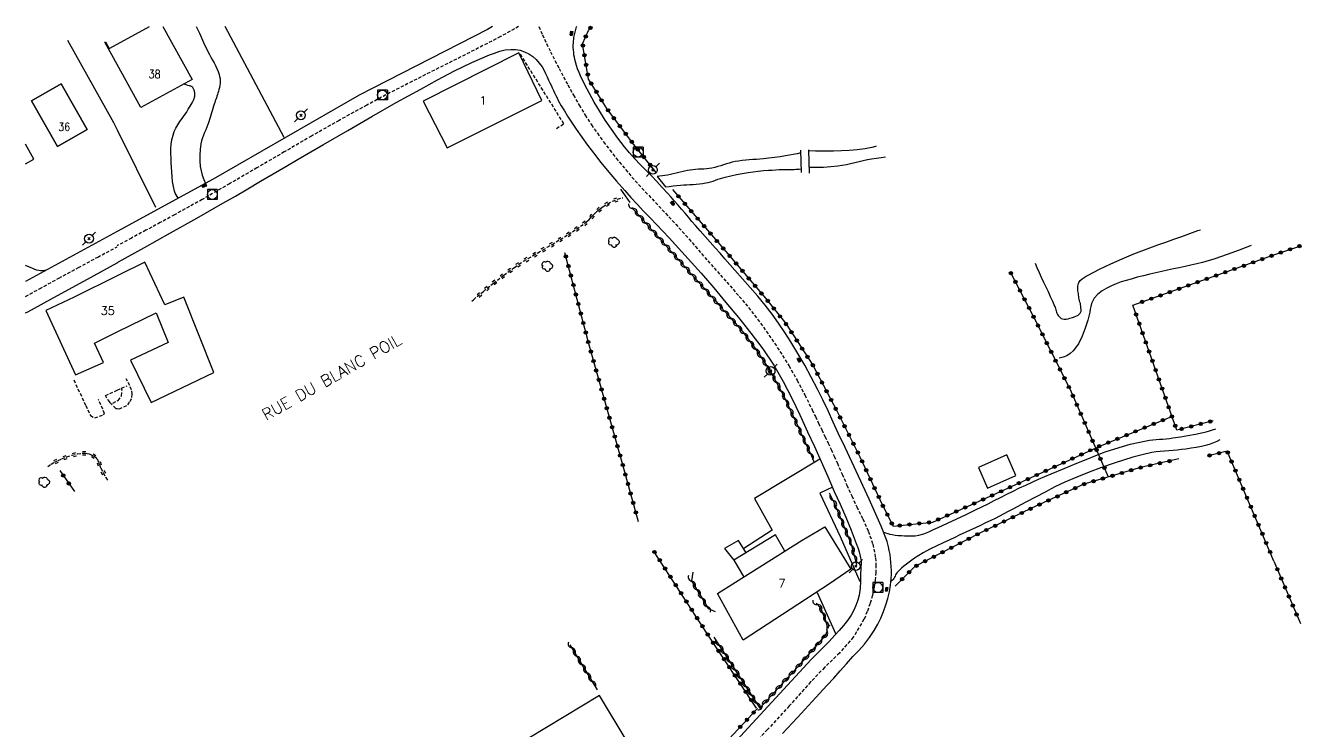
# Model space of a CAD drawing. Header units: millimetres. Extents: x 183999 to 184962, y 153000 to 154000.
# Drawn here: x 184000 to 184194.9, y 153892.5 to 154000.2 of the extents above; entities that cross this region are included whole.
import ezdxf
from ezdxf.enums import TextEntityAlignment as Align

# ---------------------------------------------------------------- set-up
doc = ezdxf.new("R2010")
doc.units = ezdxf.units.MM
doc.linetypes.add('DASHED', pattern=[0.75, 0.5, -0.25])
doc.layers.get('0').update_dxf_attribs({"linetype": 'CONTINUOUS'})
for name, color, linetype in [('W0001', 6, 'DASHED'), ('W0008', 7, 'CONTINUOUS'), ('W0017', 7, 'CONTINUOUS'), ('W0071', 7, 'CONTINUOUS'), ('W0101', 7, 'CONTINUOUS'), ('W0104', 1, 'CONTINUOUS'), ('W0112', 1, 'DASHED'), ('W0120', 7, 'CONTINUOUS'), ('W0220', 5, 'DASHED'), ('W0300', 7, 'CONTINUOUS'), ('W0310', 3, 'CONTINUOUS'), ('W0322', 7, 'CONTINUOUS'), ('W0323', 7, 'CONTINUOUS'), ('W0330', 7, 'CONTINUOUS'), ('W0401', 7, 'CONTINUOUS'), ('W0420', 7, 'CONTINUOUS'), ('W0473', 7, 'CONTINUOUS'), ('W0510', 5, 'CONTINUOUS'), ('W0515', 5, 'CONTINUOUS'), ('W0989', 7, 'CONTINUOUS'), ('W0991', 7, 'CONTINUOUS')]:
    doc.layers.add(name, color=color, linetype=linetype)
doc.styles.get("Standard").update_dxf_attribs({"font": 'romans.shx', "width": 0.85})

# ---------------------------------------------------------------- blocks, each defined once
blk = doc.blocks.new('T473')
for p, q in [((-0.166667, 0.166667), (0.166667, -0.166667)), ((-0.166667, -0.166667), (0.166667, 0.166667)), ((0.500001, 0.500001), (1.000002, 1.000002)), ((-1.000002, -1.000002), (-0.500001, -0.500001))]:
    blk.add_line(p, q)
blk.add_ellipse((0, 0), major_axis=(0.471405, 0.471405), ratio=1, start_param=5.4977871438, end_param=11.780972451)
blk = doc.blocks.new('T300')
for p, q in [((-0.8, 0.51), (-0.86, 0.34)), ((-0.86, 0.34), (-0.86, 0.17)), ((-0.86, 0.17), (-0.74, 0.06)), ((-0.69, 0.63), (-0.8, 0.51)), ((-0.8, -0.06), (-0.74, 0.06)), ((-0.74, 0.06), (-0.69, 0.11)), ((-0.57, 0.69), (-0.69, 0.63)), ((-0.46, 0.69), (-0.57, 0.69)), ((-0.29, 0.63), (-0.46, 0.69)), ((-0.29, 0.63), (-0.17, 0.74)), ((-0.23, 0.57), (-0.29, 0.63)), ((-0.17, 0.74), (-0.06, 0.8)), ((-0.06, 0.8), (0.06, 0.8)), ((0.06, 0.8), (0.23, 0.74)), ((0.23, 0.74), (0.34, 0.63)), ((0.34, 0.63), (0.4, 0.51)), ((0.46, 0.46), (0.34, 0.46)), ((0.4, 0.51), (0.4, 0.46)), ((0.57, 0.4), (0.46, 0.46)), ((0.57, 0.4), (0.69, 0.29)), ((0.69, 0.29), (0.74, 0.17)), ((0.74, 0.06), (0.69, -0.17)), ((0.74, 0.17), (0.74, 0.06)), ((-0.8, -0.17), (-0.8, -0.06)), ((-0.8, -0.23), (-0.8, -0.17)), ((-0.74, -0.34), (-0.8, -0.23)), ((-0.69, -0.4), (-0.74, -0.34)), ((-0.51, -0.46), (-0.69, -0.4)), ((-0.4, -0.46), (-0.51, -0.46)), ((-0.4, -0.46), (-0.34, -0.46)), ((-0.34, -0.46), (-0.34, -0.4)), ((-0.34, -0.51), (-0.34, -0.46)), ((-0.29, -0.63), (-0.34, -0.51)), ((-0.17, -0.74), (-0.29, -0.63)), ((-0.06, -0.8), (-0.17, -0.74)), ((0.06, -0.8), (-0.06, -0.8)), ((0.17, -0.74), (0.06, -0.8)), ((0.23, -0.69), (0.17, -0.74)), ((0.29, -0.46), (0.23, -0.46)), ((0.29, -0.63), (0.23, -0.69)), ((0.46, -0.4), (0.29, -0.46)), ((0.34, -0.51), (0.29, -0.63)), ((0.34, -0.51), (0.34, -0.46)), ((0.57, -0.34), (0.46, -0.4)), ((0.63, -0.29), (0.57, -0.34)), ((0.69, -0.17), (0.63, -0.29))]:
    blk.add_line(p, q)
blk = doc.blocks.new('T420')
for p, q in [((0.75, 0.75), (-0.75, 0.75)), ((-0.75, 0.75), (-0.75, -0.75)), ((0.75, 0.75), (0.75, -0.75)), ((0.75, -0.75), (-0.75, -0.75))]:
    blk.add_line(p, q)
blk.add_ellipse((0, 0), major_axis=(-0.53, 0.53), ratio=1, start_param=3.926991, end_param=10.210176)
blk = doc.blocks.new('T401')
for p, q in [((-0.3, 0.3), (0, 0.3)), ((-0.3, -0.25), (-0.3, 0.3)), ((-0.3, 0.15), (0, 0.15)), ((-0.3, 0), (0, 0)), ((0, 0.3), (0, -0.25)), ((-0.3, -0.15), (0, -0.15)), ((-0.3, -0.25), (-0.3, -0.3)), ((-0.3, -0.3), (0, -0.3)), ((0, -0.3), (0, -0.25))]:
    blk.add_line(p, q)
blk = doc.blocks.new('t220o')
at = {"color": 0, "linetype": 'Continuous'}
for p, q in [((-0.25, 0.25), (0.25, 0.25)), ((-0.25, -0.25), (0.25, -0.25))]:
    blk.add_line(p, q, dxfattribs=at)
blk = doc.blocks.new('t323o')
at = {"color": 0, "linetype": 'Continuous'}
for radius in [0.25, 0.15]:
    blk.add_circle((0, 0), radius, dxfattribs=at)
blk = doc.blocks.new('t322o')
at = {"color": 0, "linetype": 'Continuous'}
for radius in [0.25, 0.15]:
    blk.add_circle((0, 0), radius, dxfattribs=at)
blk = doc.blocks.new('t310o')
at = {"color": 0, "linetype": 'Continuous'}
for centre, start, end in [((-0.5, 0.38), 216.8699, 323.1304), ((0.5, -0.37), 36.8699, 143.1303)]:
    blk.add_arc(centre, 0.625, start, end, dxfattribs=at)

msp = doc.modelspace()

# ---------------------------------------------------------------- linework, layer by layer
at = {"layer": 'W0001'}
for points in [[(184075.32, 154000), (184072.54, 153998.46), (184067.17, 153995.7), (184061.76, 153993), (184056.38, 153990.26), (184052.11, 153988), (184047.89, 153985.67), (184043.69, 153983.29), (184039.52, 153980.86), (184035.35, 153978.43), (184031.18, 153976.01), (184026.99, 153973.61), (184022.77, 153971.27), (184020.59, 153970.07), (184018.39, 153968.89), (184016.2, 153967.71), (184014, 153966.54)], [(184078.41, 154000), (184078.94, 153998.75), (184080.18, 153996.16), (184081.49, 153993.61), (184082.83, 153991.09), (184083.68, 153989.53), (184084.56, 153988), (184085.48, 153986.48), (184086.44, 153985), (184087.35, 153983.7), (184088.27, 153982.41), (184089.23, 153981.15), (184090.21, 153979.9), (184091.65, 153978.16), (184093.14, 153976.45), (184094.67, 153974.78), (184096.22, 153973.13), (184097.77, 153971.49), (184099.31, 153969.83), (184100.83, 153968.15), (184102.31, 153966.44), (184103.25, 153965.33), (184104.21, 153964.24), (184105.17, 153963.15), (184106.14, 153962.07), (184107.11, 153960.98), (184108.07, 153959.89), (184109.02, 153958.79), (184109.95, 153957.68), (184111.36, 153955.92), (184112.7, 153954.12), (184113.99, 153952.27), (184115.24, 153950.41), (184116.59, 153948.24), (184117.85, 153946.02), (184119.04, 153943.76), (184120.16, 153941.47), (184120.64, 153940.46), (184121.13, 153939.45), (184121.62, 153938.44), (184122.11, 153937.43), (184122.59, 153936.42), (184123.07, 153935.41), (184123.54, 153934.39), (184124, 153933.36), (184124.73, 153931.69), (184125.45, 153930.01), (184126.19, 153928.34), (184126.97, 153926.69), (184127.88, 153924.84), (184128.73, 153922.95), (184129.42, 153920.97), (184129.82, 153918.9), (184129.9, 153917.79), (184129.89, 153916.67), (184129.8, 153915.55), (184129.64, 153914.44), (184129.37, 153913.17), (184129, 153911.93), (184128.57, 153910.7), (184128.07, 153909.51), (184126.43, 153906.77), (184124.32, 153904.36), (184122.06, 153902.16), (184119.92, 153899.94), (184116.65, 153896.28), (184113.34, 153892.67), (184109.99, 153889.08)], [(184000, 153958.81), (184002.15, 153959.98), (184005.11, 153961.59), (184008.07, 153963.2), (184011.03, 153964.79), (184014, 153966.38)]]:
    msp.add_lwpolyline(points, dxfattribs=at)
at = {"layer": 'W0008'}
for points in [[(184071.35, 154000), (184070.55, 153999.56), (184050.95, 153989.52), (184028.67, 153976.69), (184014, 153968.73)], [(184126.39, 153903.83), (184127.3, 153904.75), (184128.14, 153905.72), (184128.92, 153906.74), (184129.63, 153907.81), (184130.16, 153908.74), (184130.64, 153909.7), (184131.05, 153910.69), (184131.41, 153911.7), (184131.71, 153912.69), (184131.95, 153913.7), (184132.13, 153914.72), (184132.23, 153915.76), (184132.26, 153916.36), (184132.26, 153916.97), (184132.24, 153917.58), (184132.19, 153918.18), (184132.13, 153918.79), (184132.05, 153919.39), (184131.94, 153919.99), (184131.82, 153920.58), (184131.6, 153921.39), (184131.31, 153922.17), (184130.99, 153922.94), (184130.67, 153923.71), (184130.09, 153925.09), (184129.48, 153926.46), (184128.86, 153927.83), (184128.23, 153929.19), (184127.22, 153931.38), (184126.2, 153933.57), (184125.17, 153935.75), (184124.15, 153937.93), (184123.36, 153939.62), (184122.59, 153941.31), (184121.8, 153942.99), (184120.97, 153944.65), (184120, 153946.49), (184119.02, 153948.31), (184117.99, 153950.11), (184116.91, 153951.89), (184115.98, 153953.31), (184115.02, 153954.72), (184114.02, 153956.1), (184112.99, 153957.45), (184111.86, 153958.83), (184110.69, 153960.17), (184109.51, 153961.49), (184108.33, 153962.82), (184107.58, 153963.68), (184106.83, 153964.53), (184106.08, 153965.38), (184105.33, 153966.24), (184104.57, 153967.09), (184103.82, 153967.94), (184103.07, 153968.79), (184102.33, 153969.65), (184101.79, 153970.26), (184101.26, 153970.88), (184100.74, 153971.49), (184100.21, 153972.11), (184099.68, 153972.73), (184099.15, 153973.34), (184098.61, 153973.95), (184098.08, 153974.56), (184097.26, 153975.45), (184096.43, 153976.33), (184095.59, 153977.2), (184094.74, 153978.06), (184093.9, 153978.94), (184093.08, 153979.82), (184092.27, 153980.73), (184091.5, 153981.66), (184090.47, 153982.98), (184089.49, 153984.34), (184088.56, 153985.73), (184087.66, 153987.14), (184086.88, 153988.44), (184086.14, 153989.77), (184085.43, 153991.11), (184084.78, 153992.48), (184084.55, 153993.01), (184084.33, 153993.53), (184084.14, 153994.07), (184083.99, 153994.62), (184083.91, 153994.98), (184083.84, 153995.34), (184083.77, 153995.7), (184083.73, 153996.06), (184083.69, 153996.43), (184083.67, 153996.79), (184083.67, 153997.16), (184083.68, 153997.53), (184083.77, 153998.35), (184083.93, 153999.15), (184084.16, 153999.95), (184084.19, 154000)], [(184014, 153963.95), (184014.05, 153963.98), (184014.1, 153964), (184014.14, 153964.03), (184014.19, 153964.06), (184018.19, 153966.28), (184022.17, 153968.51), (184026.15, 153970.76), (184030.12, 153973.02), (184032.05, 153974.13), (184033.98, 153975.25), (184035.9, 153976.37), (184037.83, 153977.5), (184039.75, 153978.62), (184041.67, 153979.75), (184043.6, 153980.87), (184045.53, 153981.98), (184049.22, 153984.13), (184052.92, 153986.28), (184056.63, 153988.4), (184060.38, 153990.46), (184062.95, 153991.84), (184065.53, 153993.23), (184068.15, 153994.53), (184070.86, 153995.66), (184071.64, 153995.96), (184072.44, 153996.23), (184073.27, 153996.43), (184074.12, 153996.51), (184074.83, 153996.48), (184075.54, 153996.37), (184076.23, 153996.16), (184076.89, 153995.86), (184077.48, 153995.45), (184078, 153994.96), (184078.46, 153994.42), (184078.89, 153993.86), (184079.19, 153993.37), (184079.44, 153992.85), (184079.67, 153992.32), (184079.9, 153991.8), (184080.09, 153991.42), (184080.27, 153991.03), (184080.45, 153990.64), (184080.62, 153990.26), (184080.81, 153989.87), (184080.99, 153989.49), (184081.18, 153989.11), (184081.38, 153988.73), (184081.83, 153987.92), (184082.31, 153987.12), (184082.8, 153986.33), (184083.3, 153985.55), (184084.12, 153984.31), (184084.97, 153983.09), (184085.83, 153981.88), (184086.73, 153980.7), (184087.89, 153979.23), (184089.08, 153977.79), (184090.29, 153976.37), (184091.52, 153974.97), (184092.47, 153973.91), (184093.44, 153972.87), (184094.41, 153971.84), (184095.39, 153970.82), (184096.37, 153969.79), (184097.35, 153968.77), (184098.32, 153967.73), (184099.28, 153966.69), (184101.24, 153964.52), (184103.19, 153962.34), (184105.11, 153960.13), (184106.99, 153957.89), (184108.9, 153955.56), (184110.79, 153953.21), (184112.62, 153950.8), (184114.3, 153948.3), (184115.74, 153945.83), (184117.03, 153943.29), (184118.25, 153940.72), (184119.46, 153938.15), (184120.52, 153935.89), (184121.54, 153933.61), (184122.55, 153931.32), (184123.54, 153929.02), (184124.41, 153927.06), (184125.29, 153925.1), (184126.13, 153923.12), (184126.89, 153921.1), (184127.11, 153920.45), (184127.33, 153919.8), (184127.51, 153919.13), (184127.63, 153918.44), (184127.64, 153918.17), (184127.62, 153917.89), (184127.59, 153917.62), (184127.57, 153917.35), (184127.54, 153916.32), (184127.54, 153915.28), (184127.48, 153914.24), (184127.33, 153913.21), (184127.12, 153912.41), (184126.84, 153911.64), (184126.51, 153910.89), (184126.12, 153910.16), (184125.56, 153909.33), (184124.93, 153908.55), (184124.27, 153907.8), (184123.6, 153907.07), (184122.73, 153906.12), (184121.83, 153905.19), (184120.92, 153904.28), (184119.98, 153903.39)], [(184014, 153968.73), (184000, 153961.1)], [(184000, 153956.29), (184000.33, 153956.47), (184004.9, 153958.94), (184009.45, 153961.44), (184014, 153963.95)], [(184115.63, 153892.06), (184117.91, 153894.52), (184120.18, 153896.98), (184122.45, 153899.45), (184123.44, 153900.54), (184124.43, 153901.63), (184125.41, 153902.73), (184126.39, 153903.83)], [(184119.98, 153903.39), (184105.59, 153887.77)]]:
    msp.add_lwpolyline(points, dxfattribs=at)
at = {"layer": 'W0017'}
for points in [[(184026.09, 154000), (184026.56, 153998.99), (184027.21, 153997.59), (184027.87, 153996.18), (184028.09, 153995.75), (184028.32, 153995.32), (184028.55, 153994.89), (184028.79, 153994.47), (184029.01, 153994.04), (184029.23, 153993.59), (184029.41, 153993.14), (184029.57, 153992.68), (184029.65, 153992.35), (184029.71, 153992.02), (184029.74, 153991.69), (184029.74, 153991.36), (184029.7, 153991.04), (184029.63, 153990.72), (184029.55, 153990.41), (184029.46, 153990.1), (184029.39, 153989.85), (184029.32, 153989.61), (184029.24, 153989.36), (184029.16, 153989.12), (184029.07, 153988.88), (184028.99, 153988.64), (184028.91, 153988.4), (184028.83, 153988.15), (184028.73, 153987.82), (184028.63, 153987.48), (184028.53, 153987.14), (184028.43, 153986.81), (184028.33, 153986.47), (184028.22, 153986.14), (184028.12, 153985.8), (184028.01, 153985.47), (184027.86, 153985.05), (184027.7, 153984.64), (184027.52, 153984.23), (184027.35, 153983.82), (184027.19, 153983.41), (184027.03, 153982.99), (184026.9, 153982.56), (184026.8, 153982.12), (184026.67, 153981.25), (184026.6, 153980.37), (184026.61, 153979.49), (184026.69, 153978.61), (184026.81, 153977.95), (184026.99, 153977.3), (184027.22, 153976.67), (184027.5, 153976.06)], [(184023.34, 153973.8), (184023.17, 153974.05), (184023.01, 153974.31), (184022.88, 153974.58), (184022.77, 153974.86), (184022.58, 153975.59), (184022.47, 153976.33), (184022.41, 153977.07), (184022.36, 153977.82), (184022.32, 153978.51), (184022.27, 153979.21), (184022.23, 153979.9), (184022.21, 153980.6), (184022.21, 153981.31), (184022.26, 153982.02), (184022.36, 153982.72), (184022.53, 153983.41), (184022.72, 153983.96), (184022.97, 153984.49), (184023.27, 153984.99), (184023.59, 153985.48), (184023.92, 153985.94), (184024.25, 153986.41), (184024.57, 153986.89), (184024.86, 153987.39), (184025.13, 153987.86), (184025.43, 153988.33), (184025.69, 153988.84), (184025.84, 153989.39), (184025.86, 153989.52), (184025.86, 153989.65), (184025.86, 153989.78), (184025.84, 153989.9), (184025.82, 153990.03), (184025.79, 153990.16), (184025.75, 153990.28), (184025.71, 153990.4), (184025.66, 153990.51), (184025.61, 153990.61), (184025.54, 153990.7), (184025.46, 153990.78), (184025.36, 153990.85), (184025.26, 153990.89), (184025.15, 153990.92), (184025.05, 153990.95), (184024.81, 153991.02), (184024.56, 153991.08), (184024.32, 153991.14), (184024.07, 153991.18)], [(184000, 153963.58), (184000.06, 153963.54), (184000.43, 153963.39), (184000.79, 153963.23), (184001.09, 153963.1), (184001.39, 153962.97), (184001.7, 153962.87), (184002.02, 153962.8), (184002.31, 153962.77), (184002.6, 153962.77), (184002.88, 153962.8), (184003.17, 153962.85)], [(184121.35, 153933.93), (184111.34, 153927.96), (184114.06, 153923.13), (184109.7, 153920.33)], [(184123.26, 153929.66), (184121.35, 153928.75), (184124.45, 153922.14), (184127.45, 153915.29)], [(184123.78, 153907.29), (184120.97, 153913.56)]]:
    msp.add_lwpolyline(points, dxfattribs=at)
at = {"layer": 'W0071'}
for points in [[(184131.04, 153922.83), (184131.36, 153922.71), (184131.69, 153922.61), (184132.03, 153922.52), (184132.37, 153922.45), (184132.84, 153922.37), (184133.31, 153922.31), (184133.79, 153922.28), (184134.26, 153922.25), (184134.81, 153922.24), (184135.36, 153922.23), (184135.91, 153922.25), (184136.45, 153922.34), (184137.23, 153922.56), (184137.97, 153922.87), (184138.69, 153923.21), (184139.42, 153923.54), (184140.84, 153924.18), (184142.26, 153924.85), (184143.68, 153925.52), (184145.09, 153926.2), (184146.05, 153926.67), (184147.02, 153927.15), (184147.97, 153927.64), (184148.93, 153928.12), (184149.89, 153928.61), (184150.85, 153929.09), (184151.82, 153929.56), (184152.79, 153930.01), (184154.73, 153930.88), (184156.68, 153931.71), (184158.64, 153932.53), (184160.6, 153933.33), (184162.03, 153933.91), (184163.46, 153934.49), (184164.9, 153935.05), (184166.36, 153935.55), (184167.55, 153935.91), (184168.75, 153936.23), (184169.97, 153936.51), (184171.19, 153936.76), (184171.69, 153936.84), (184172.19, 153936.9), (184172.7, 153936.95), (184173.2, 153936.99), (184173.7, 153937.03), (184174.21, 153937.08), (184174.71, 153937.13), (184175.22, 153937.19), (184176.39, 153937.37), (184177.55, 153937.55), (184178.72, 153937.76), (184179.88, 153938.02), (184180.36, 153938.14), (184180.84, 153938.28), (184181.32, 153938.43), (184181.79, 153938.59)], [(184182.43, 153936.89), (184181.94, 153936.65), (184181.45, 153936.43), (184180.94, 153936.24), (184180.42, 153936.07), (184179.63, 153935.87), (184178.83, 153935.72), (184178.02, 153935.61), (184177.22, 153935.49), (184176.57, 153935.41), (184175.92, 153935.35), (184175.27, 153935.3), (184174.63, 153935.25), (184173.98, 153935.2), (184173.33, 153935.14), (184172.68, 153935.05), (184172.04, 153934.95), (184170.57, 153934.63), (184169.13, 153934.25), (184167.7, 153933.82), (184166.28, 153933.36), (184164.37, 153932.69), (184162.47, 153931.99), (184160.6, 153931.23), (184158.74, 153930.42), (184157.23, 153929.71), (184155.75, 153928.94), (184154.27, 153928.16), (184152.79, 153927.38), (184152.12, 153927.03), (184151.45, 153926.68), (184150.78, 153926.32), (184150.11, 153925.97), (184149.44, 153925.62), (184148.77, 153925.27), (184148.1, 153924.92), (184147.42, 153924.58), (184146.64, 153924.21), (184145.86, 153923.83), (184145.08, 153923.47), (184144.3, 153923.11), (184143.51, 153922.75), (184142.73, 153922.39), (184141.95, 153922.02), (184141.17, 153921.65), (184140.15, 153921.17), (184139.12, 153920.69), (184138.11, 153920.19), (184137.11, 153919.65), (184136.45, 153919.25), (184135.79, 153918.83), (184135.16, 153918.39), (184134.54, 153917.92), (184134.15, 153917.62), (184133.78, 153917.3), (184133.42, 153916.96), (184133.08, 153916.61), (184132.97, 153916.45), (184132.89, 153916.28), (184132.82, 153916.11), (184132.74, 153915.94), (184132.65, 153915.76), (184132.54, 153915.59), (184132.39, 153915.45), (184132.2, 153915.34)]]:
    msp.add_lwpolyline(points, dxfattribs=at)
at = {"layer": 'W0101'}
for points in [[(184020.99, 154000), (184025.43, 153991.93), (184017.63, 153987.63), (184014, 153994.21)], [(184014, 153997.29), (184018.92, 154000)], [(184012.14, 153997.6), (184012.23, 153997.65), (184012.8, 153996.63), (184014, 153997.29)], [(184014, 153994.21), (184012.14, 153997.6)], [(184060.74, 153988.62), (184064.39, 153981.46), (184078.86, 153988.73), (184075.35, 153995.97)], [(184075.35, 153995.97), (184060.74, 153988.62)], [(184000, 153979.05), (184001.25, 153979.74), (184000, 153982.02)], [(184018.2, 153964.03), (184014, 153961.96)], [(184014, 153953.37), (184019.95, 153956.27), (184021.81, 153951.78), (184016.03, 153949.06), (184019.18, 153942.59), (184028.78, 153947.2), (184024.17, 153958.68), (184021.27, 153957.51), (184018.2, 153964.03)], [(184014, 153961.96), (184007.42, 153958.71), (184003.09, 153956.63)], [(184007.42, 153958.71), (184007.42, 153958.71)], [(184003.09, 153956.63), (184007.61, 153946.81), (184011.89, 153948.73), (184010.52, 153951.67), (184014, 153953.37)]]:
    msp.add_lwpolyline(points, dxfattribs=at)
for points in [[(184004.91, 153981.68), (184000.91, 153988.68), (184005.43, 153991.27), (184009.44, 153984.26), (184004.91, 153981.68)], [(184004.91, 153981.68), (184009.44, 153984.26), (184005.43, 153991.27), (184000.91, 153988.68), (184004.91, 153981.68)], [(184105.7, 153913.43), (184118.64, 153921.57), (184122.09, 153923.65), (184126.07, 153917.15), (184122.8, 153914.91), (184109.62, 153906.33)], [(184087.66, 153897.86), (184076.89, 153891.36), (184080.96, 153884.61), (184091.73, 153891.1)]]:
    msp.add_lwpolyline(points, close=True, dxfattribs=at)
at = {"layer": 'W0104'}
msp.add_lwpolyline([(184146.95, 153929.52), (184151.28, 153931.44), (184149.88, 153934.6), (184145.55, 153932.68), (184146.95, 153929.52)], close=True, dxfattribs=at)
for points in [[(184110.05, 153919.66), (184108.88, 153921.54), (184106.77, 153920.33), (184108.19, 153918.53)], [(184115.97, 153919.89), (184114.55, 153922.42), (184108.19, 153918.53), (184109.67, 153916.06)]]:
    msp.add_lwpolyline(points, dxfattribs=at)
at = {"layer": 'W0112'}
for points in [[(184081.11, 153984.45), (184082.23, 153985.17), (184075.46, 153995.97)], [(184007.37, 153946.05), (184009.2, 153942.15), (184009.92, 153940.62), (184010.57, 153940.24), (184011.92, 153940.73), (184012.06, 153940.92), (184011.81, 153941.58), (184011.12, 153943.06)], [(184014, 153941.67), (184014.33, 153941.63), (184015.62, 153942.24), (184015.98, 153942.76), (184016.22, 153943.36), (184016.3, 153943.91), (184016.19, 153944.54), (184015.92, 153945.22), (184015.37, 153946.21)], [(184014, 153944.47), (184015.54, 153945.17)], [(184014, 153942.84), (184014.17, 153942.92), (184014.66, 153943.63), (184014.74, 153944.51), (184014.66, 153944.73)], [(184012.16, 153943.74), (184012.55, 153943), (184012.9, 153942.59), (184013.81, 153941.69), (184014, 153941.67)], [(184012.22, 153943.66), (184014, 153944.47)], [(184013.34, 153942.51), (184014, 153942.84)]]:
    msp.add_lwpolyline(points, dxfattribs=at)
at = {"layer": 'W0120'}
for points in [[(184118.5, 153977.74), (184118.42, 153981.11)], [(184119.62, 153981.19), (184119.68, 153977.6)], [(184096.46, 153977.11), (184097.75, 153975.52)], [(184090.87, 153975.19), (184092.32, 153973.13)]]:
    msp.add_lwpolyline(points, dxfattribs=at)
at = {"layer": 'W0220'}
for points in [[(184068.18, 153958.1), (184068.41, 153958.29), (184069.93, 153959.57), (184071.48, 153960.83), (184073.05, 153962.06), (184074.67, 153963.23), (184075.36, 153963.71), (184076.07, 153964.16), (184076.8, 153964.6), (184077.52, 153965.03), (184078.25, 153965.45), (184078.98, 153965.87), (184079.7, 153966.3), (184080.42, 153966.74), (184081.67, 153967.51), (184082.93, 153968.27), (184084.16, 153969.07), (184085.36, 153969.92), (184085.73, 153970.23), (184086.08, 153970.56), (184086.42, 153970.9), (184086.75, 153971.25), (184087.09, 153971.6), (184087.44, 153971.93), (184087.81, 153972.24), (184088.21, 153972.53), (184088.92, 153972.95), (184089.66, 153973.32), (184090.43, 153973.63), (184091.22, 153973.87)], [(184003.39, 153932.86), (184003.9, 153933.2), (184004.43, 153933.5), (184004.97, 153933.77), (184005.53, 153934.01), (184006.31, 153934.31), (184007.11, 153934.57), (184007.93, 153934.77), (184008.77, 153934.86), (184009.09, 153934.86), (184009.41, 153934.82), (184009.72, 153934.75), (184010.03, 153934.64), (184010.25, 153934.54), (184010.47, 153934.41), (184010.67, 153934.25), (184010.85, 153934.07), (184010.97, 153933.9), (184011.07, 153933.72), (184011.15, 153933.53), (184011.22, 153933.34), (184011.28, 153933.15), (184011.35, 153932.96), (184011.42, 153932.77), (184011.51, 153932.59), (184011.88, 153931.86), (184012.27, 153931.14), (184012.5, 153930.76)]]:
    msp.add_lwpolyline(points, dxfattribs=at)
at = {"layer": 'W0300'}
msp.add_lwpolyline([(184187.2, 153966.55), (184185.36, 153965.84), (184183.52, 153965.18), (184181.65, 153964.56), (184179.77, 153964), (184178.89, 153963.77), (184178, 153963.55), (184177.11, 153963.36), (184176.22, 153963.17), (184175.33, 153962.99), (184174.44, 153962.81), (184173.55, 153962.62), (184172.67, 153962.41), (184171.72, 153962.19), (184170.77, 153961.96), (184169.82, 153961.72), (184168.88, 153961.45), (184168.12, 153961.23), (184167.35, 153961.01), (184166.6, 153960.74), (184165.87, 153960.41), (184165.16, 153960.04), (184164.45, 153959.64), (184163.79, 153959.14), (184163.24, 153958.52), (184163.01, 153958.13), (184162.84, 153957.71), (184162.71, 153957.28), (184162.63, 153956.85), (184162.55, 153956.42), (184162.48, 153955.99), (184162.38, 153955.56), (184162.25, 153955.15), (184161.83, 153953.96), (184161.39, 153952.73), (184160.82, 153951.54), (184160.03, 153950.49), (184159.56, 153950.08), (184159.04, 153949.75), (184158.47, 153949.51), (184157.86, 153949.36)], dxfattribs=at)
at = {"layer": 'W0310'}
for points in [[(184092.62, 153972.39), (184094.35, 153970.44), (184096.09, 153968.5), (184097.82, 153966.55), (184099.56, 153964.61), (184100.39, 153963.67), (184101.23, 153962.74), (184102.07, 153961.8), (184102.91, 153960.87), (184103.75, 153959.94), (184104.58, 153959), (184105.42, 153958.06), (184106.25, 153957.12), (184107.31, 153955.92), (184108.39, 153954.72), (184109.44, 153953.51), (184110.44, 153952.24), (184111.61, 153950.63), (184112.72, 153948.97), (184113.77, 153947.28), (184114.77, 153945.55), (184115.83, 153943.55), (184116.81, 153941.5), (184117.75, 153939.44), (184118.69, 153937.39), (184119.14, 153936.41), (184119.59, 153935.43), (184120.03, 153934.45), (184120.47, 153933.47)], [(184127, 153917.81), (184126.2, 153920.8), (184124.72, 153924.45), (184123.54, 153927.32), (184122.8, 153928.75)], [(184101.91, 153916.72), (184101.72, 153915.4), (184104.27, 153911.15), (184105.34, 153910.71)], [(184105.15, 153906.79), (184112.14, 153895.96), (184118.36, 153902.71), (184122.15, 153906.96), (184122.45, 153907.64), (184122.45, 153908.57), (184122.2, 153909.42), (184121.46, 153911.23), (184120.75, 153911.95)], [(184083.15, 153905.62), (184087.33, 153898.76)]]:
    msp.add_lwpolyline(points, dxfattribs=at)
at = {"layer": 'W0322'}
msp.add_lwpolyline([(184088.78, 153987.47), (184085.99, 153991.96), (184085.08, 153997.36), (184085.99, 153999.42), (184086.43, 154000)], dxfattribs=at)
at = {"layer": 'W0323'}
for points in [[(184096.35, 153977.74), (184092.7, 153982.26), (184088.78, 153987.47)], [(184098.84, 153975.1), (184106.68, 153966), (184113.04, 153958.52), (184116.11, 153954.66), (184120.25, 153948.32), (184123.93, 153941.31), (184127.46, 153934.31), (184130.92, 153926.91), (184132.53, 153923.71), (184138.57, 153924.36), (184148.93, 153929), (184164.09, 153935.96), (184175.1, 153940.48)], [(184169.13, 153957.45), (184190.68, 153965.13), (184194.62, 153966.49)], [(184093.63, 153924.39), (184091.11, 153933.44), (184086.12, 153951.2), (184082.4, 153965.46)], [(184150.46, 153962.46), (184153.92, 153955.81), (184159.56, 153944.57), (184165.39, 153931.24)], [(184181.41, 153939.83), (184175.85, 153938.37), (184169.13, 153957.45)], [(184190.68, 153918.4), (184183.55, 153935.17), (184180.67, 153934.48)], [(184176.18, 153933.99), (184170.28, 153932.67), (184161.67, 153930.15), (184153.64, 153926.45), (184145.67, 153922.61), (184135.82, 153917.57), (184132.84, 153914.58)], [(184005.26, 153932.2), (184007.47, 153929.02)], [(184111.67, 153895.94), (184104.08, 153907.37), (184096.02, 153919.83)], [(184190.68, 153918.4), (184194.73, 153908.85)], [(184097.91, 153881.02), (184111.78, 153895.88)]]:
    msp.add_lwpolyline(points, dxfattribs=at)
at = {"layer": 'W0330'}
for points in [[(184039.5, 153983.06), (184030.48, 154000)], [(184006.43, 153997.92), (184013.45, 153985.33), (184014, 153984.22)], [(184014, 153984.22), (184019.85, 153972.42)]]:
    msp.add_lwpolyline(points, dxfattribs=at)
at = {"layer": 'W0510'}
for points in [[(184129.93, 153981.72), (184129.81, 153981.69), (184129.29, 153981.55), (184128.76, 153981.43), (184128.23, 153981.33), (184127.03, 153981.18), (184125.82, 153981.09), (184124.61, 153981.04), (184123.41, 153981), (184122.49, 153980.98), (184121.58, 153980.98), (184120.67, 153980.99), (184119.76, 153981.03)], [(184118.42, 153980.7), (184117.84, 153980.58), (184117.25, 153980.46), (184116.67, 153980.36), (184116.09, 153980.26), (184115.25, 153980.13), (184114.4, 153980.02), (184113.56, 153979.92), (184112.71, 153979.82), (184112.17, 153979.76), (184111.63, 153979.72), (184111.09, 153979.68), (184110.55, 153979.64), (184110, 153979.6), (184109.46, 153979.54), (184108.92, 153979.47), (184108.38, 153979.38), (184107.93, 153979.28), (184107.49, 153979.16), (184107.05, 153979.03), (184106.62, 153978.89), (184106.18, 153978.74), (184105.74, 153978.61), (184105.3, 153978.49), (184104.85, 153978.39), (184104.43, 153978.33), (184104.02, 153978.29), (184103.6, 153978.25), (184103.19, 153978.23), (184102.77, 153978.21), (184102.36, 153978.19), (184101.94, 153978.15), (184101.53, 153978.09), (184101.09, 153978.02), (184100.66, 153977.93), (184100.23, 153977.83), (184099.8, 153977.72), (184099.37, 153977.61), (184098.94, 153977.51), (184098.51, 153977.41), (184098.08, 153977.33), (184097.67, 153977.26), (184097.27, 153977.2), (184096.86, 153977.15), (184096.46, 153977.11)], [(184119.68, 153978.53), (184120.78, 153978.51), (184121.89, 153978.54), (184122.99, 153978.61), (184124.09, 153978.72), (184124.74, 153978.82), (184125.39, 153978.95), (184126.03, 153979.09), (184126.67, 153979.25), (184127.31, 153979.41), (184127.95, 153979.56), (184128.6, 153979.7), (184129.24, 153979.82), (184129.97, 153979.93), (184130.69, 153980.02), (184131.36, 153980.09)], [(184097.75, 153975.52), (184098.32, 153975.59), (184098.9, 153975.66), (184099.47, 153975.73), (184100.05, 153975.79), (184100.53, 153975.83), (184101.01, 153975.86), (184101.49, 153975.89), (184101.97, 153975.91), (184102.45, 153975.94), (184102.93, 153975.98), (184103.41, 153976.04), (184103.89, 153976.12), (184104.27, 153976.2), (184104.65, 153976.31), (184105.02, 153976.42), (184105.39, 153976.55), (184105.76, 153976.68), (184106.13, 153976.8), (184106.5, 153976.92), (184106.88, 153977.02), (184107.74, 153977.23), (184108.61, 153977.42), (184109.48, 153977.59), (184110.36, 153977.74), (184111.14, 153977.84), (184111.92, 153977.93), (184112.7, 153978), (184113.48, 153978.07), (184114.02, 153978.1), (184114.56, 153978.13), (184115.11, 153978.16), (184115.65, 153978.18), (184115.87, 153978.18), (184116.09, 153978.19), (184116.32, 153978.19), (184116.54, 153978.19), (184116.76, 153978.19), (184116.98, 153978.19), (184117.21, 153978.2), (184117.43, 153978.2), (184117.68, 153978.21), (184117.92, 153978.23), (184118.17, 153978.24), (184118.42, 153978.26)]]:
    msp.add_lwpolyline(points, dxfattribs=at)
at = {"layer": 'W0515'}
msp.add_lwpolyline([(184154.22, 153963.88), (184154.49, 153963.21), (184154.81, 153962.46), (184155.14, 153961.72), (184155.48, 153960.99), (184155.83, 153960.26), (184156.18, 153959.53), (184156.52, 153958.79), (184156.86, 153958.06), (184157.18, 153957.31), (184157.25, 153957.14), (184157.3, 153956.96), (184157.35, 153956.77), (184157.41, 153956.59), (184157.47, 153956.41), (184157.54, 153956.23), (184157.62, 153956.05), (184157.73, 153955.89), (184157.86, 153955.73), (184158.01, 153955.58), (184158.18, 153955.45), (184158.38, 153955.37), (184158.67, 153955.32), (184158.96, 153955.34), (184159.24, 153955.4), (184159.51, 153955.48), (184159.92, 153955.59), (184160.35, 153955.71), (184160.76, 153955.92), (184161.1, 153956.25), (184161.15, 153956.34), (184161.19, 153956.44), (184161.22, 153956.55), (184161.22, 153956.66), (184161.22, 153956.76), (184161.22, 153956.86), (184161.21, 153956.97), (184161.21, 153957.07), (184161.19, 153957.29), (184161.16, 153957.51), (184161.12, 153957.72), (184161.06, 153957.94), (184161.01, 153958.15), (184160.96, 153958.36), (184160.91, 153958.58), (184160.88, 153958.79), (184160.85, 153959.01), (184160.81, 153959.23), (184160.78, 153959.45), (184160.75, 153959.67), (184160.73, 153959.9), (184160.72, 153960.13), (184160.73, 153960.35), (184160.77, 153960.58), (184160.82, 153960.75), (184160.89, 153960.91), (184160.99, 153961.07), (184161.1, 153961.21), (184161.37, 153961.47), (184161.68, 153961.69), (184162.01, 153961.88), (184162.33, 153962.06), (184164.03, 153962.96), (184165.76, 153963.79), (184167.52, 153964.55), (184169.29, 153965.29), (184170.5, 153965.78), (184171.72, 153966.23), (184172.95, 153966.67), (184174.18, 153967.1), (184175.41, 153967.52), (184176.64, 153967.95), (184177.86, 153968.39), (184179.08, 153968.86), (184179.48, 153968.98)], dxfattribs=at)

# ---------------------------------------------------------------- block references
at = {"layer": 'W0220'}
for p, rotation in [((184087.6, 153972.06), 40.30454620479775), ((184088.84, 153972.91), 30.91123267852381), ((184090.2, 153973.54), 21.7113856501997), ((184085.44, 153969.99), 39.61397809158971), ((184086.53, 153971.02), 46.14539976067506), ((184082.96, 153968.3), 32.64489806815362), ((184084.22, 153969.11), 35.71850805692226), ((184079.12, 153965.96), 30.65898768576257), ((184080.4, 153966.73), 31.55339238812019), ((184081.68, 153967.52), 31.26048637571387), ((184076.53, 153964.44), 31.29666398968588), ((184077.82, 153965.2), 30.0490872964359), ((184072.83, 153961.88), 37.88915487721956), ((184074.04, 153962.78), 36.10337907186592), ((184075.26, 153963.64), 34.20600140795508), ((184070.48, 153960.02), 39.19956138483053), ((184071.65, 153960.96), 37.88915487721956), ((184069.33, 153959.06), 40.03407238783038), ((184007.49, 153934.66), 13.49417730106483), ((184008.97, 153934.86), 359.4009381585821), ((184004.68, 153933.63), 26.60367039351359), ((184006.06, 153934.21), 20.76311042639372), ((184010.4, 153934.45), 329.1768302312453), ((184011.25, 153933.26), 288.4590501031271), ((184011.86, 153931.9), 297.2993322277213)]:
    msp.add_blockref('t220o', p, dxfattribs=dict(at, rotation=rotation))
at = {"layer": 'W0300'}
for p in [(184089.91, 153967.07), (184079.74, 153963.4), (184002.9, 153930.42)]:
    msp.add_blockref('T300', p, dxfattribs=at)
at = {"layer": 'W0310'}
for p, rotation in [((184092.78, 153972.21), 311.6616066916396), ((184093.78, 153971.09), 311.6616066916396), ((184094.78, 153969.97), 311.6849619506913), ((184095.77, 153968.85), 311.6849619506913), ((184096.77, 153967.73), 311.7083143673396), ((184097.77, 153966.61), 311.7083143673396), ((184098.77, 153965.49), 311.7316639425898), ((184099.77, 153964.37), 311.8088413679504), ((184100.77, 153963.25), 311.9172652713601), ((184101.77, 153962.14), 311.9711701067933), ((184102.77, 153961.02), 311.9705555891805), ((184103.78, 153959.91), 311.7807784682103), ((184104.77, 153958.79), 311.5999513057718), ((184105.77, 153957.66), 311.3646105805091), ((184106.76, 153956.54), 311.6566407921578), ((184107.76, 153955.42), 311.9250416189417), ((184108.76, 153954.3), 310.8150818175395), ((184109.72, 153953.15), 308.3304869077145), ((184110.64, 153951.96), 305.794558381633), ((184111.52, 153950.75), 305.794558381633), ((184112.36, 153949.5), 303.8171599006511), ((184113.17, 153948.24), 301.936397073434), ((184113.95, 153946.96), 300.1523010951047), ((184114.71, 153945.67), 300.1523010951047), ((184115.41, 153944.34), 297.8572598648111), ((184116.09, 153943.01), 295.5340955081615), ((184116.74, 153941.65), 295.5340955081615), ((184117.36, 153940.29), 294.4725008454868), ((184117.98, 153938.92), 294.6754770956248), ((184118.61, 153937.56), 294.6754770956248), ((184119.24, 153936.2), 294.5933552958892), ((184119.86, 153934.83), 294.2956546700748), ((184123.38, 153927.65), 117.4403012237776), ((184123.97, 153926.27), 112.2708058028941), ((184124.54, 153924.88), 112.2708058028941), ((184125.11, 153923.49), 112.0984491513799), ((184125.67, 153922.11), 112.0984491513799), ((184126.23, 153920.71), 104.8992410713081), ((184126.61, 153919.26), 104.8992410713081), ((184101.78, 153915.31), 300.9643074378114), ((184102.55, 153914.02), 300.9643074378114), ((184103.32, 153912.73), 300.9643074378114), ((184104.09, 153911.45), 300.9643074378114), ((184120.95, 153911.75), 135.0005489229635), ((184121.75, 153910.52), 112.2495849108363), ((184122.29, 153909.12), 106.1897351219935), ((184122.45, 153907.64), 66.25102921280174), ((184083.43, 153905.16), 301.3752747331108), ((184105.96, 153905.53), 302.8456086432424), ((184120.65, 153905.27), 48.32115336968725), ((184121.64, 153906.39), 48.32115336968725), ((184084.21, 153903.88), 301.3752747331108), ((184106.78, 153904.27), 302.8456086432424), ((184107.59, 153903.01), 302.8456086432424), ((184118.65, 153903.03), 48.32115336968725), ((184119.65, 153904.15), 48.32115336968725), ((184084.99, 153902.6), 301.3752747331108), ((184085.77, 153901.32), 301.3752747331108), ((184108.4, 153901.75), 302.8456086432424), ((184117.64, 153901.93), 47.30083535994774), ((184086.55, 153900.04), 301.3752747331108), ((184109.22, 153900.49), 302.8456086432424), ((184110.03, 153899.23), 302.8456086432424), ((184115.61, 153899.72), 47.30083535994774), ((184116.62, 153900.82), 47.30083535994774), ((184110.84, 153897.97), 302.8456086432424), ((184113.57, 153897.52), 47.30083535994774), ((184114.59, 153898.62), 47.30083535994774), ((184111.66, 153896.71), 302.8456086432424), ((184112.55, 153896.41), 47.30083535994774)]:
    msp.add_blockref('t310o', p, dxfattribs=dict(at, rotation=rotation))
at = {"layer": 'W0322'}
for p, rotation in [((184086.28, 153999.8), 52.67176972418677), ((184085.13, 153997.1), 99.51002599146221), ((184085.58, 153998.49), 66.25106283466292), ((184085.37, 153995.62), 99.51002599146221), ((184085.62, 153994.14), 99.51002599146221), ((184085.87, 153992.66), 99.51002599146221), ((184086.41, 153991.29), 121.8801468896838), ((184087.2, 153990.02), 121.8801468896838), ((184087.99, 153988.74), 121.8801468896838)]:
    msp.add_blockref('t322o', p, dxfattribs=dict(at, rotation=rotation))
at = {"layer": 'W0323'}
for p, rotation in [((184088.98, 153987.21), 126.9668272921323), ((184089.88, 153986.01), 126.9668272921323), ((184090.78, 153984.81), 126.9668272921323), ((184091.69, 153983.61), 126.9668272921323), ((184092.59, 153982.41), 126.9668272921323), ((184093.52, 153981.24), 128.8714677847515), ((184094.47, 153980.07), 128.8714677847515), ((184095.41, 153978.9), 128.8714677847515), ((184099.73, 153974.08), 310.7436658200966), ((184100.71, 153972.94), 310.7436658200966), ((184101.69, 153971.8), 310.7436658200966), ((184102.67, 153970.67), 310.7436658200966), ((184103.65, 153969.53), 310.7436658200966), ((184104.62, 153968.39), 310.7436658200966), ((184105.6, 153967.26), 310.7436658200966), ((184106.58, 153966.12), 310.7436658200966), ((184193.16, 153965.99), 19.13622632148405), ((184194.58, 153966.48), 19.13622632148405), ((184082.54, 153964.9), 104.6572982438011), ((184107.55, 153964.98), 310.3589930691197), ((184108.53, 153963.84), 310.3589930691197), ((184187.5, 153964), 19.60818135906188), ((184188.91, 153964.5), 19.60818135906188), ((184190.33, 153965), 19.60818135906188), ((184191.74, 153965.5), 19.13622632148405), ((184082.92, 153963.44), 104.6572982438011), ((184083.3, 153961.99), 104.6572982438011), ((184109.5, 153962.69), 310.3589930691197), ((184150.51, 153962.35), 297.4674480575304), ((184181.85, 153961.98), 19.60818135906188), ((184183.26, 153962.49), 19.60818135906188), ((184184.67, 153962.99), 19.60818135906188), ((184186.09, 153963.49), 19.60818135906188), ((184083.68, 153960.54), 104.6572982438011), ((184110.47, 153961.55), 310.3589930691197), ((184111.44, 153960.41), 310.3589930691197), ((184151.21, 153961.02), 297.4674480575304), ((184176.2, 153959.97), 19.60818135906188), ((184177.61, 153960.47), 19.60818135906188), ((184179.02, 153960.98), 19.60818135906188), ((184180.43, 153961.48), 19.60818135906188), ((184084.06, 153959.09), 104.6572982438011), ((184112.41, 153959.26), 310.3589930691197), ((184113.37, 153958.11), 308.4615886443882), ((184151.9, 153959.69), 297.4674480575304), ((184152.59, 153958.36), 297.4674480575304), ((184171.96, 153958.46), 19.60818135906188), ((184173.37, 153958.96), 19.60818135906188), ((184174.78, 153959.47), 19.60818135906188), ((184084.44, 153957.64), 104.6572982438011), ((184084.82, 153956.19), 104.6572982438011), ((184114.3, 153956.94), 308.4615886443882), ((184153.28, 153957.03), 297.4674480575304), ((184169.63, 153956.04), 109.3932019406304), ((184170.54, 153957.96), 19.60818135906188), ((184085.2, 153954.74), 104.6572982438011), ((184115.24, 153955.76), 308.4615886443882), ((184116.16, 153954.58), 303.1723756528413), ((184153.97, 153955.69), 296.6772845996437), ((184154.65, 153954.35), 296.6772845996437), ((184170.13, 153954.62), 109.3932019406304), ((184085.58, 153953.29), 104.6572982438011), ((184116.98, 153953.33), 303.1723756528413), ((184155.32, 153953.01), 296.6772845996437), ((184170.62, 153953.21), 109.3932019406304), ((184085.96, 153951.84), 104.6572982438011), ((184086.35, 153950.39), 105.688700379119), ((184117.8, 153952.07), 303.1723756528413), ((184118.62, 153950.82), 303.1723756528413), ((184155.99, 153951.67), 296.6772845996437), ((184156.67, 153950.33), 296.6772845996437), ((184171.12, 153951.79), 109.3932019406304), ((184171.62, 153950.38), 109.3932019406304), ((184086.76, 153948.94), 105.688700379119), ((184119.44, 153949.56), 303.1723756528413), ((184120.26, 153948.3), 297.6297957416561), ((184157.34, 153948.99), 296.6772845996437), ((184172.12, 153948.96), 109.3932019406304), ((184087.16, 153947.5), 105.688700379119), ((184120.96, 153946.97), 297.6297957416561), ((184158.01, 153947.65), 296.6772845996437), ((184158.69, 153946.31), 296.6772845996437), ((184172.62, 153947.55), 109.3932019406304), ((184087.57, 153946.06), 105.688700379119), ((184087.98, 153944.61), 105.688700379119), ((184121.66, 153945.64), 297.6297957416561), ((184159.36, 153944.97), 296.6772845996437), ((184173.11, 153946.13), 109.3932019406304), ((184173.61, 153944.72), 109.3932019406304), ((184088.38, 153943.17), 105.688700379119), ((184122.35, 153944.32), 297.6297957416561), ((184123.05, 153942.99), 297.6297957416561), ((184159.98, 153943.61), 293.6080612085433), ((184174.11, 153943.3), 109.3932019406304), ((184088.79, 153941.72), 105.688700379119), ((184123.74, 153941.66), 297.6297957416561), ((184160.58, 153942.23), 293.6080612085433), ((184161.18, 153940.86), 293.6080612085433), ((184174.61, 153941.89), 109.3932019406304), ((184175.11, 153940.47), 109.3932019406304), ((184089.19, 153940.28), 105.688700379119), ((184089.6, 153938.84), 105.688700379119), ((184124.42, 153940.32), 296.834593237733), ((184125.1, 153938.98), 296.834593237733), ((184161.79, 153939.48), 293.6080612085433), ((184170.94, 153938.77), 22.3028814492279), ((184172.33, 153939.34), 22.3028814492279), ((184173.72, 153939.91), 22.3028814492279), ((184175.61, 153939.06), 109.3932019406304), ((184176.59, 153938.57), 194.6329114164342), ((184178.05, 153938.95), 194.6329114164342), ((184179.5, 153939.33), 194.6329114164342), ((184180.95, 153939.7), 194.6329114164342), ((184090, 153937.39), 105.688700379119), ((184125.78, 153937.65), 296.834593237733), ((184162.39, 153938.11), 293.6080612085433), ((184162.99, 153936.74), 293.6080612085433), ((184166.78, 153937.06), 22.3028814492279), ((184168.17, 153937.63), 22.3028814492279), ((184169.55, 153938.2), 22.3028814492279), ((184090.41, 153935.95), 105.688700379119), ((184126.46, 153936.31), 296.834593237733), ((184127.13, 153934.97), 296.834593237733), ((184161.28, 153934.67), 24.67047382149577), ((184162.64, 153935.3), 24.67047382149577), ((184163.59, 153935.36), 293.6080612085433), ((184164, 153935.92), 24.67047382149577), ((184165.39, 153936.49), 22.3028814492279), ((184182.31, 153934.87), 193.3930430920429), ((184183.64, 153934.96), 113.0282351382573), ((184090.81, 153934.5), 105.688700379119), ((184091.22, 153933.06), 105.5323367842227), ((184127.79, 153933.62), 295.0174407055925), ((184157.19, 153932.79), 24.67047382149577), ((184158.55, 153933.42), 24.67047382149577), ((184159.91, 153934.04), 24.67047382149577), ((184164.19, 153933.99), 293.6080612085433), ((184170.33, 153932.68), 192.5857794123184), ((184171.8, 153933.01), 192.5857794123184), ((184173.26, 153933.34), 192.5857794123184), ((184174.72, 153933.66), 192.5857794123184), ((184180.85, 153934.52), 193.3930430920429), ((184184.22, 153933.58), 113.0282351382573), ((184005.76, 153931.48), 304.7437293955768), ((184091.62, 153931.61), 105.5323367842227), ((184128.42, 153932.26), 295.0174407055925), ((184129.06, 153930.9), 295.0174407055925), ((184153.1, 153930.91), 24.67047382149577), ((184154.46, 153931.54), 24.67047382149577), ((184155.83, 153932.17), 24.67047382149577), ((184164.57, 153931), 196.3307982343376), ((184164.79, 153932.61), 293.6080612085433), ((184166.01, 153931.42), 196.3307982343376), ((184167.45, 153931.84), 196.3307982343376), ((184168.89, 153932.26), 196.3307982343376), ((184184.81, 153932.2), 113.0282351382573), ((184185.4, 153930.82), 113.0282351382573), ((184006.61, 153930.25), 304.7437293955768), ((184092.02, 153930.17), 105.5323367842227), ((184129.69, 153929.54), 295.0174407055925), ((184149.01, 153929.04), 24.67047382149577), ((184150.37, 153929.66), 24.67047382149577), ((184151.74, 153930.29), 24.67047382149577), ((184158.97, 153928.9), 204.7384753657916), ((184160.33, 153929.53), 204.7384753657916), ((184161.69, 153930.15), 196.3307982343376), ((184163.13, 153930.58), 196.3307982343376), ((184185.98, 153929.44), 113.0282351382573), ((184092.42, 153928.72), 105.5323367842227), ((184092.83, 153927.28), 105.5323367842227), ((184130.33, 153928.18), 295.0174407055925), ((184130.96, 153926.82), 296.7611534310412), ((184144.9, 153927.2), 24.08948730303985), ((184146.27, 153927.81), 24.08948730303985), ((184147.64, 153928.42), 24.08948730303985), ((184154.88, 153927.02), 204.7384753657916), ((184156.24, 153927.65), 204.7384753657916), ((184157.61, 153928.27), 204.7384753657916), ((184186.57, 153928.06), 113.0282351382573), ((184093.23, 153925.83), 105.5323367842227), ((184131.64, 153925.48), 296.7611534310412), ((184140.79, 153925.36), 24.08948730303985), ((184142.16, 153925.97), 24.08948730303985), ((184143.53, 153926.59), 24.08948730303985), ((184150.82, 153925.09), 205.6927423469181), ((184152.17, 153925.74), 205.6927423469181), ((184153.52, 153926.39), 205.6927423469181), ((184187.16, 153926.68), 113.0282351382573), ((184187.74, 153925.3), 113.0282351382573), ((184132.31, 153924.15), 296.7611534310412), ((184133.54, 153923.82), 6.22637901139097), ((184135.03, 153923.98), 6.22637901139097), ((184136.52, 153924.14), 6.22637901139097), ((184138.01, 153924.3), 6.22637901139097), ((184139.42, 153924.75), 24.08948730303985), ((184146.76, 153923.14), 205.6927423469181), ((184148.11, 153923.79), 205.6927423469181), ((184149.46, 153924.44), 205.6927423469181), ((184188.33, 153923.92), 113.0282351382573), ((184142.74, 153921.11), 207.1372656692862), ((184144.08, 153921.8), 207.1372656692862), ((184145.41, 153922.48), 207.1372656692862), ((184188.92, 153922.54), 113.0282351382573), ((184189.5, 153921.16), 113.0282351382573), ((184096.06, 153919.78), 122.8889997170612), ((184138.74, 153919.06), 207.1372656692862), ((184140.07, 153919.74), 207.1372656692862), ((184141.41, 153920.43), 207.1372656692862), ((184190.09, 153919.78), 113.0282351382573), ((184096.87, 153918.52), 122.8889997170612), ((184097.69, 153917.26), 122.8889997170612), ((184136.07, 153917.69), 207.1372656692862), ((184137.4, 153918.38), 207.1372656692862), ((184191.21, 153917.14), 293.0035911053624), ((184098.5, 153916), 122.8889997170612), ((184133.9, 153915.64), 225.0005489215915), ((184134.96, 153916.7), 225.0005489215915), ((184191.8, 153915.75), 293.0035911053624), ((184099.31, 153914.74), 122.8889997170612), ((184100.13, 153913.48), 122.8889997170612), ((184192.38, 153914.37), 293.0035911053624), ((184100.94, 153912.22), 122.8889997170612), ((184192.97, 153912.99), 293.0035911053624), ((184193.56, 153911.61), 293.0035911053624), ((184101.76, 153910.96), 122.8889997170612), ((184102.57, 153909.7), 122.8889997170612), ((184194.14, 153910.23), 293.0035911053624), ((184103.39, 153908.44), 122.8889997170612), ((184104.2, 153907.18), 123.5953901115955), ((184105.03, 153905.93), 123.5953901115955), ((184105.86, 153904.68), 123.5953901115955), ((184106.69, 153903.43), 123.5953901115955), ((184107.52, 153902.18), 123.5953901115955), ((184108.35, 153900.93), 123.5953901115955), ((184109.18, 153899.69), 123.5953901115955), ((184110.01, 153898.44), 123.5953901115955), ((184110.84, 153897.19), 123.5953901115955), ((184110.2, 153894.18), 46.96795115751189), ((184111.22, 153895.28), 46.96795115751189), ((184109.17, 153893.09), 46.96795115751189)]:
    msp.add_blockref('t323o', p, dxfattribs=dict(at, rotation=rotation))
at = {"layer": 'W0401'}
for p, rotation in [((184083.55, 153998.93), 348.263189052905), ((184027.27, 153975.82), 118.4961769114515), ((184098.95, 153973.13), 40.99702568255162), ((184118.25, 153949.17), 29.72822442002775), ((184131.68, 153914.08), 349.3613767497372)]:
    msp.add_blockref('T401', p, dxfattribs=dict(at, rotation=rotation))
at = {"layer": 'W0420'}
for p in [(184054.52, 153989.55), (184093.58, 153980.83), (184028.53, 153974.36), (184130.18, 153914.36)]:
    msp.add_blockref('T420', p, dxfattribs=at)
at = {"layer": 'W0473'}
for p in [(184042.07, 153986.45), (184095.83, 153978.12), (184009.7, 153967.62), (184113.81, 153947.45), (184126.83, 153917.62)]:
    msp.add_blockref('T473', p, dxfattribs=at)

# ---------------------------------------------------------------- texts
at = {"layer": 'W0989'}
msp.add_text('RUE DU BLANC POIL', height=1.75, rotation=29.5934, dxfattribs=at).set_placement((184046.76, 153946.48), align=Align.MIDDLE_CENTER)
at = {"layer": 'W0991', "width": 0.85}
for s, p in [('38', (184018.8, 153992.12)), ('36', (184005, 153984.06))]:
    msp.add_text(s, height=1.25, dxfattribs=at).set_placement(p)
at = {"layer": 'W0991'}
for s, p in [('1', (184069.88, 153988.72)), ('35', (184012.56, 153956.62)), ('7', (184115.55, 153914.99))]:
    msp.add_text(s, height=1.25, dxfattribs=at).set_placement(p, align=Align.MIDDLE_CENTER)

doc.saveas('drawing.dxf')
